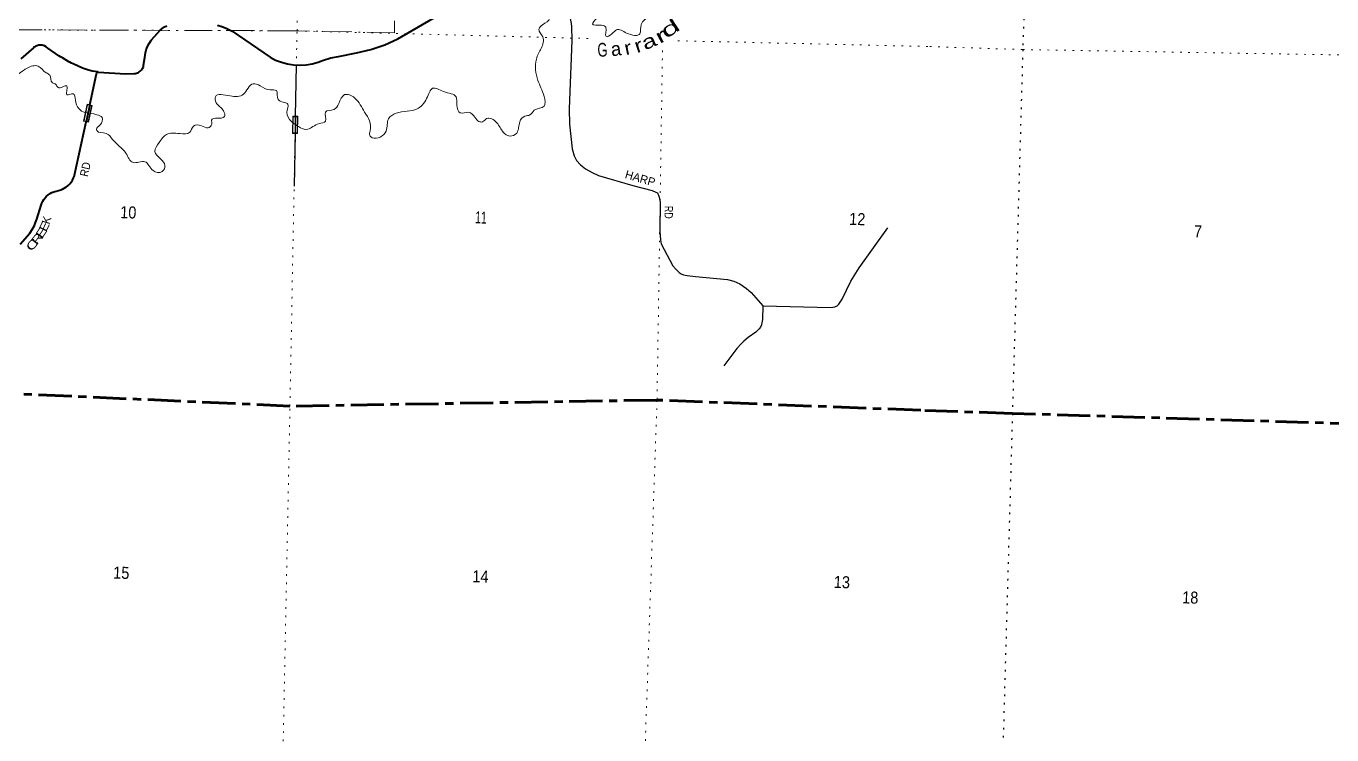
# Model space of a CAD drawing. Header units: feet. Extents: x -757852 to -501257, y -360805 to -170898.
# Drawn here: x -578744 to -559812, y -256559 to -246280 of the extents above; entities that cross this region are included whole.
import ezdxf
from ezdxf.enums import TextEntityAlignment as Align

# ---------------------------------------------------------------- set-up
doc = ezdxf.new("R2010")
doc.units = ezdxf.units.FT
doc.header["$LTSCALE"] = 80
for name, pattern in [('DOT_DASHED', [7.7, 5, -1.2, 0.3, -1.2]), ('DOTTED', [1.5, 0.3, -1.2]), ('LONG_DASH_SHORT_DASH', [9.9, 6, -1.2, 1.5, -1.2])]:
    doc.linetypes.add(name, pattern=pattern)
for name, color, linetype, lineweight in [('11', 7, 'LONG_DASH_SHORT_DASH', 60), ('26', 7, 'Continuous', 40), ('27', 7, 'Continuous', 13), ('29', 7, 'Continuous', 25), ('31', 7, 'Continuous', 13), ('39', 7, 'Continuous', 13), ('41', 7, 'Continuous', 13), ('44', 7, 'DOT_DASHED', 13), ('6', 7, 'DOTTED', 25), ('61', 7, 'Continuous', 13), ('7', 7, 'DOTTED', 13)]:
    doc.layers.add(name, color=color, linetype=linetype, lineweight=lineweight)
doc.layers.add('30', color=7, linetype='Continuous')

msp = doc.modelspace()

# ---------------------------------------------------------------- linework, layer by layer
at = {"layer": '11'}
for points in [[(-565772.33, -251850.76), (-569596.32, -251702.88), (-574918.34, -251790.85), (-580229.9, -251549.26), (-585595.96, -251314), (-590857.51, -251144.39), (-593391.4, -251776.74), (-595890.9, -251579.39), (-597209.49, -251522.57)], [(-542971.3, -252441.22), (-548342.41, -252084.15), (-553589.47, -251828.44), (-559357.91, -252051.67), (-564444.39, -251896.15), (-565772.33, -251850.76)]]:
    msp.add_lwpolyline(points, dxfattribs=at)
at = {"layer": '26'}
msp.add_line((-577820.18, -247421.59), (-577873.09, -247665.92), dxfattribs=at)
for points in [[(-575970.01, -246265.69), (-575905.86, -246283.29), (-575843.89, -246307.49), (-575784.8, -246338.03), (-575757.13, -246355.19), (-575207.05, -246731.91), (-575126.3, -246772.61), (-575041.74, -246804.65), (-574954.29, -246827.67), (-574864.92, -246841.43), (-574774.6, -246845.77), (-574684.32, -246840.65), (-574595.06, -246826.12), (-574507.82, -246802.33), (-574444.9, -246778.84), (-574323.64, -246741.88), (-574217, -246720.43), (-573952.96, -246668.72), (-573744.24, -246621.23), (-573541.63, -246552.19), (-573354.4, -246466.06), (-571530.01, -245401.56)], [(-577711.02, -246944.88), (-577691.88, -246946.08), (-577301.29, -246970.56), (-577175.1, -246967.36), (-577159.81, -246965.78), (-577144.76, -246962.61), (-577130.13, -246957.89), (-577116.08, -246951.66), (-577102.75, -246944), (-577090.3, -246934.99), (-577078.85, -246924.72), (-577068.54, -246913.32), (-577059.48, -246900.9), (-577055.94, -246894.79), (-577044.08, -246869.76), (-577039.71, -246844.79), (-577020.28, -246733.99), (-577014.28, -246669.45), (-577001.62, -246622.38), (-576984.11, -246576.89), (-576961.94, -246533.48), (-576935.36, -246492.62), (-576924.02, -246477.69), (-576800.37, -246337.46), (-576770.67, -246313.17), (-576738.6, -246292.12), (-576704.5, -246274.54)], [(-577711.02, -246944.88), (-577741.88, -246940.31), (-577784.14, -246934.03), (-577855.4, -246915.66), (-577924.36, -246889.94), (-578059.87, -246828.93), (-578084.71, -246817.74), (-578109.87, -246804.86), (-578126.15, -246796.53), (-578217.91, -246741.12), (-578243.02, -246725.95), (-578267.91, -246708.73), (-578427.07, -246598.63), (-578452.14, -246581.28), (-578477.07, -246567.76), (-578480.29, -246566.25), (-578495.42, -246561), (-578511.02, -246557.36), (-578526.92, -246555.38), (-578542.94, -246555.07), (-578558.9, -246556.43), (-578574.63, -246559.46), (-578589.96, -246564.11), (-578604.71, -246570.34), (-578618.74, -246578.07), (-578631.88, -246587.24), (-578638.91, -246593.05), (-578820.85, -246751.98)], [(-577820.18, -247421.59), (-577722.29, -246969.51), (-577711.02, -246944.88)], [(-578827.65, -249441.01), (-578690.41, -249284.86), (-578653.55, -249229.85), (-578622.64, -249171.28), (-578606.1, -249129.99), (-578596.44, -249105.12), (-578588.62, -249079.99), (-578524.96, -248875.41), (-578514.71, -248846.61), (-578501.51, -248819.04), (-578485.5, -248793.01), (-578466.85, -248768.79), (-578445.77, -248746.65), (-578422.5, -248726.83), (-578397.28, -248709.56), (-578370.4, -248695.02), (-578342.14, -248683.37), (-578329.54, -248679.25), (-578256.46, -248658.41), (-578215.37, -248642.04), (-578190.41, -248632.1), (-578165.37, -248615.77), (-578161.85, -248613.48), (-578135.42, -248592.01), (-578111.39, -248567.9), (-578090.01, -248541.4), (-578071.51, -248512.82), (-578056.1, -248482.46), (-578043.96, -248450.65), (-578040.66, -248439.81), (-577873.09, -247665.92)]]:
    msp.add_lwpolyline(points, dxfattribs=at)
at = {"layer": '29'}
for p, q in [((-570831.28, -246490.83), (-570871.08, -247480.35)), ((-574826.86, -246844.45), (-574840.57, -247586.31)), ((-574840.57, -247586.31), (-574845.19, -247836.27)), ((-574845.19, -247836.27), (-574859.31, -248600.34))]:
    msp.add_line(p, q, dxfattribs=at)
for points in [[(-571324.79, -245297), (-571037.3, -245678.61), (-570971.88, -245788.47), (-570946.18, -245846.91), (-570932.16, -245886.07), (-570918.14, -245933.4), (-570890.1, -246022.81), (-570864.4, -246125.08), (-570849.21, -246194.62), (-570841.03, -246242.54), (-570836.36, -246284.03), (-570831.28, -246490.83)], [(-570871.08, -247480.35), (-570865.58, -247702.36), (-570828.2, -248057.67), (-570800.16, -248160.52), (-570762.77, -248230.65), (-570706.7, -248291.43), (-570631.93, -248347.53), (-570538.47, -248403.63), (-570445.01, -248445.71), (-569944.99, -248590.63), (-569664.61, -248665.44), (-569615.93, -248685.59), (-569591.9, -248699.29), (-569585.13, -248711.55), (-569575.94, -248732.29), (-569564.13, -248762.46), (-569552.45, -248833.74), (-569557.13, -249259.18), (-569547.78, -249380.73), (-569536.09, -249438.02), (-569367.86, -249755.92), (-569323.47, -249806.17), (-569274.4, -249854.1), (-569248.7, -249871.64), (-569211.32, -249885.65), (-569157.58, -249897.36), (-569038.42, -249909.02), (-568575.79, -249955.77), (-568484.66, -249976.83), (-568398.21, -250016.55), (-568297.73, -250084.36), (-568229.98, -250142.78), (-568064.73, -250334.93)], [(-568064.73, -250334.93), (-567076.22, -250362.2), (-567019.63, -250352.59), (-566984.59, -250335.06), (-566958.89, -250312.85), (-566914.5, -250241.55), (-566788.33, -249979.75), (-566666.83, -249783.39), (-566251.04, -249203.17)], [(-568064.73, -250334.93), (-568069.36, -250535.2), (-568075.75, -250585.18), (-568082.77, -250611.48), (-568096.78, -250643.62), (-568115.48, -250669.92), (-568135.34, -250691.54), (-568164.55, -250716.67), (-568276.7, -250796.15), (-568337.44, -250846.99), (-568377.17, -250884.98), (-568440.26, -250957.44), (-568627.26, -251204.33)]]:
    msp.add_lwpolyline(points, dxfattribs=at)
at = {"layer": '31'}
for p, q in [((-574803.76, -247586.93), (-574808, -247836.9)), ((-574808, -247836.9), (-574882.98, -247835.63))]:
    msp.add_line(p, q, dxfattribs=at)
msp.add_lwpolyline([(-574882.98, -247835.63), (-574878.74, -247585.66), (-574803.76, -247586.93)], dxfattribs=at)
msp.add_lwpolyline([(-574870.88, -247593.79), (-574811.89, -247594.79), (-574815.85, -247828.77), (-574874.84, -247827.77)], close=True, dxfattribs=at)
at = {"layer": '39'}
for points in [[(-564565.47, -243496.8), (-564368.18, -243406.14), (-564209.2, -243309.18), (-564098.94, -243233.24), (-564085.28, -243072.65), (-563920.34, -242889.33), (-563304.9, -242607.62), (-562952.02, -242559.3), (-562799.25, -242649.25), (-562682.28, -242722.3), (-562689.31, -242766.39), (-562563.9, -242821.53), (-562504.91, -242969.69), (-562584.67, -243030.23), (-562606.41, -243192.65), (-562604.2, -243273.16), (-562654.43, -243272.02), (-562759.59, -243478.81), (-562835.13, -243619.9), (-562704.94, -243819.96), (-562356.51, -244059.16), (-561956.7, -243979.72), (-561889.22, -243928.96), (-561834.87, -243747.16), (-561661.24, -243624.39), (-561399.41, -243602.16), (-561103.53, -243675.24), (-561042.11, -243893.86), (-561066.18, -244070.31), (-561135.96, -244223.59), (-561059.77, -244500.87), (-560914.27, -244735.47), (-560700.19, -244959.55), (-560579.7, -245054.81), (-560457.37, -245067.64), (-560257.37, -245202.9), (-560134.13, -245354.53), (-559982.11, -245567.15), (-559804.94, -245734.09), (-559526.99, -245889.22), (-559280.12, -245906.89), (-559197.13, -245792.11), (-559213.2, -245612.74), (-559366.67, -245285.44), (-559545.49, -245102.38), (-559705.73, -245076.63), (-559831.39, -244943.04), (-559838.7, -244731.69), (-559828.74, -244556.93), (-559862.8, -244373.13), (-559676.87, -244150.07), (-559135.59, -244037.64), (-558718.39, -243900.27), (-558508.05, -243754.19), (-558530.01, -243568.65), (-558465.61, -243475.58), (-558375.64, -243318.73), (-558284.09, -243091.51), (-558050.93, -242913.77), (-557958.8, -243018.44), (-557932.93, -243119.59), (-557911.19, -243136.17), (-558041.93, -243318.25), (-558205.29, -243610.21), (-558290.13, -243986.41), (-558189.83, -244443.24), (-558070.89, -244964.85), (-558092.47, -245030.73), (-558003.86, -245292.2), (-557873.94, -245504.32), (-557643.79, -245728.77), (-557547.24, -245994.44), (-557252.7, -246395.33), (-556881.24, -246504.32), (-556316.46, -246458.17), (-555992.32, -246359.25), (-555434.55, -246152.98), (-555199, -245804.3), (-555185.63, -245567.27), (-555086.88, -245287.93), (-555000.28, -245012.33), (-554806.06, -244867.9), (-554526.21, -244938.6), (-554275.58, -245235.92), (-554034.88, -245796.5), (-553798.92, -246031.14), (-553268.73, -246317.15), (-552934.06, -246437.12), (-552616.24, -246538.15), (-552020.59, -246729.68), (-551797.64, -246788.5), (-551506.03, -246604.04), (-551347.95, -246368.28), (-551322.44, -246127.5), (-551393.26, -245790), (-551542.61, -245637.78)], [(-570840.06, -246065.98), (-570755.86, -245973.63), (-570646.19, -245623.04), (-570610.06, -245435.09), (-570511.33, -245492.51), (-570427.78, -245648.02), (-570363.84, -245724.46), (-570324.01, -245673.42), (-570254.81, -245647.43), (-570236.31, -245825.03), (-570346.27, -245994.57), (-570464, -246155.81), (-570531.42, -246252.26), (-570399.14, -246266.48), (-570337.75, -246296.57), (-570336, -246431.4), (-570252.35, -246393.8), (-570182, -246331.65), (-570036.75, -246380.47), (-569844.01, -246390.56), (-569827.74, -246258.31), (-569718.94, -246124.95), (-569718.52, -245921.79), (-569683.86, -245780.06), (-569474.63, -245714.23), (-569268.78, -245754.9), (-569024.48, -245851.1), (-569040.45, -245657.49), (-569237.88, -245478.28), (-569315.53, -245326.98), (-569168.84, -245140.49), (-568964.97, -244863.28), (-568837.57, -244841.14), (-568622.29, -244964.58), (-568498.08, -245042.92), (-568528.56, -245116.39), (-568549.04, -245254.54), (-568435.32, -245219.9), (-568308.3, -245209.82), (-568211.96, -245279.23), (-568114.73, -245193.78), (-568186.1, -245034.64), (-568201.79, -244895.34), (-568173.41, -244761.46), (-568208.52, -244663.8), (-568122.1, -244602.15), (-567934.33, -244642.26), (-567774.82, -244812.23), (-567608.36, -244889.88), (-567344.57, -244942.44), (-567206.52, -244838.16), (-567049.14, -244758.62), (-566906.82, -244773.16), (-566853.18, -244857.32), (-566733.82, -244961.66), (-566743.74, -245084.05), (-566846.23, -245145.2), (-566883.99, -245321.03), (-566714.75, -245374.63), (-566496.43, -245339.26), (-566290.11, -245428.23), (-566164.27, -245518.68), (-565931.83, -245608.47), (-565753.56, -245694.55), (-565694.52, -245699.11), (-565663.75, -245691.94), (-565620.6, -245677.17)], [(-571274.57, -246603.02), (-571253.21, -246436.73), (-571307.96, -246324.37), (-571255.63, -246259.64), (-571156.2, -246168.22), (-571203.68, -246080.23), (-571322.98, -245973.89), (-571348.81, -245900.66), (-571250.47, -245843.4), (-571215.32, -245749.97), (-571123.42, -245768.95), (-571017.58, -245919.13), (-570962.15, -246073.75), (-570937.74, -246086.16), (-570839.43, -246065.29)], [(-574881.87, -247677.95), (-574660.19, -247775.83), (-574496.66, -247692.47), (-574403.1, -247659.2), (-574402.91, -247526.45), (-574281.03, -247488.04), (-574209.98, -247403.78), (-574127.41, -247273.61), (-573982.09, -247320.43), (-573835.85, -247528.2), (-573763.33, -247651.18), (-573755.93, -247798.25), (-573760.11, -247866.52), (-573724.9, -247897.8), (-573524.77, -247801.51), (-573488.95, -247623.6), (-573377.79, -247542.62), (-573076.21, -247481.7), (-572936.56, -247327.18), (-572849.47, -247181.07), (-572692.1, -247228.26), (-572509.56, -247306.42), (-572497.12, -247421.47), (-572448.59, -247539.67), (-572327.6, -247529.4), (-572237.42, -247602.64), (-572178.99, -247662.82), (-572128.9, -247668.42), (-572069.1, -247622.02), (-571920.15, -247681.02), (-571825.98, -247818.76), (-571731.2, -247874.04), (-571631.29, -247830.92), (-571585.88, -247667.4), (-571512.88, -247585.21), (-571439.92, -247567.39), (-571377.48, -247500.97), (-571234.87, -247443.1), (-571234.3, -247298.28), (-571323.46, -247066.15), (-571345.85, -246757.68), (-571274.57, -246603.02)], [(-579815.75, -247054.36), (-579712.81, -246979.15), (-579527.24, -246898.49), (-579349.84, -246948.33), (-579080.15, -247005.09), (-578925.33, -247005.94), (-578730.58, -246889.37), (-578570.78, -246860.2), (-578453.17, -246956.43), (-578401.96, -246990.23), (-578363.28, -247102.08), (-578311.74, -247125.83), (-578281, -247171.05), (-578151.53, -247146.97), (-578153.66, -247277.65), (-578062.62, -247260.4), (-578029.39, -247353.98), (-577888.22, -247531.42), (-577887.89, -247531.48)], [(-577887.89, -247531.48), (-577718.34, -247564.93), (-577643.21, -247605.51), (-577670.76, -247713.27), (-577725.04, -247775.93), (-577719.58, -247794.21), (-577582.11, -247834.74), (-577492.43, -247924.06), (-577297.65, -248123.3), (-577193.31, -248257.34), (-577022.03, -248246.64), (-576903.43, -248375.09), (-576771.09, -248387.3), (-576730.11, -248300.08), (-576791.53, -248207.62), (-576876.49, -248096.33), (-576816.15, -247969.48), (-576709.8, -247850.12), (-576516.36, -247838.11), (-576368.87, -247816.6), (-576315.84, -247729.76), (-576203.08, -247725.26), (-576105.46, -247754.48), (-576051.57, -247703.88), (-576055.62, -247641.39), (-575869.06, -247592.95), (-575882.46, -247508.04), (-575987.31, -247390.08), (-575998.63, -247303.23), (-575787.11, -247291.78), (-575593.28, -247267.71), (-575451.69, -247115.26), (-575350.12, -247146.62), (-575207.2, -247205.43), (-575114.97, -247214.37), (-575088.98, -247345.94), (-574950.33, -247412.66), (-574964.07, -247528.9), (-574897.9, -247661.74), (-574881.87, -247677.95)]]:
    msp.add_spline(points, degree=3, dxfattribs=at)
at = {"layer": '44'}
msp.add_lwpolyline([(-569332.17, -236837.21), (-569380.56, -238479.99), (-573318.63, -238306.43), (-573395.86, -241005.18), (-572051.39, -241052), (-572029.94, -239669.2), (-569413.51, -239743.12), (-569456.06, -241105.21), (-569490.09, -243823), (-573344.81, -243742.13), (-573404.37, -246376.94), (-574814.21, -246347.61), (-580042.1, -246329.1)], dxfattribs=at)
at = {"layer": '6'}
msp.add_lwpolyline([(-564183.73, -243293.12), (-564293.65, -246619.89), (-564444.39, -251896.15), (-564591.08, -257081.99), (-564755.93, -262359.94), (-564861.63, -267689.52), (-564864.76, -267890.24)], dxfattribs=at)
at = {"layer": '61'}
for p, q in [((-577911.06, -247657.61), (-577857.57, -247413.4)), ((-577857.57, -247413.4), (-577784.31, -247429.44))]:
    msp.add_line(p, q, dxfattribs=at)
msp.add_lwpolyline([(-577784.31, -247429.44), (-577837.79, -247673.65), (-577911.06, -247657.61)], dxfattribs=at)
msp.add_lwpolyline([(-577851.46, -247422.92), (-577793.83, -247435.54), (-577843.89, -247664.12), (-577901.53, -247651.5)], close=True, dxfattribs=at)
at = {"layer": '7'}
msp.add_line((-569293.46, -246492.47), (-565641.7, -246576.04), dxfattribs=at)
for points in [[(-574839.26, -247585.45), (-574816.01, -246348.74), (-574749.87, -240969.87), (-574578.65, -235638.55), (-574349.36, -230417.6), (-574130.95, -225119.96), (-573953.19, -221877.77)], [(-595817.17, -245707.92), (-590693.19, -245903.38), (-585496.14, -246014.64), (-580042.1, -246329.1), (-574816.01, -246348.74), (-570537.44, -246460.66)], [(-569517.5, -246631.67), (-569596.32, -251702.88), (-569776.02, -256945.5), (-570031.84, -262066.88), (-570076.35, -263594.54)], [(-565641.7, -246576.04), (-564293.65, -246619.89), (-559062.93, -246708.29), (-553598.6, -246777.85), (-552761.59, -246790.26)], [(-575186.69, -263742.85), (-575089.94, -261949.93), (-575019.88, -256891.02), (-574918.34, -251790.85), (-574844.03, -247838.87)]]:
    msp.add_lwpolyline(points, dxfattribs=at)

# ---------------------------------------------------------------- texts
at = {"layer": '27'}
for s, rotation, width, p in [('RD', 77.782, 0.9, (-577827.31, -248369.14)), ('E', 64.199, 1.25, (-578425.35, -249211.62)), ('R', 51.431, 1.45, (-578536.89, -249399.86)), ('E', 56.074, 1.45, (-578473.44, -249307.09)), ('C', 47.906, 1.6, (-578609.75, -249488.37))]:
    msp.add_text(s, height=120, rotation=rotation, dxfattribs=dict(at, width=width)).set_placement(p, align=Align.CENTER)
msp.add_text('K', height=120, rotation=72.714, dxfattribs=at).set_placement((-578390.55, -249110.41), align=Align.CENTER)
at = {"layer": '30'}
msp.add_text('HARP', height=120, rotation=343.837, dxfattribs=at).set_placement((-570071.07, -248482.28))
at = {"layer": '30', "width": 0.8}
msp.add_text('RD', height=120, rotation=269.37, dxfattribs=at).set_placement((-569485.37, -248886.28))
at = {"layer": '41'}
for s, rotation, width, p in [('d', 33.481, 1.8, (-569353.36, -246395.99)), ('a', 23.14, 1.4, (-569674.69, -246591.48)), ('r', 28.353, 1.6, (-569495.4, -246507.38)), ('G', 2.15, 0.7, (-570383.67, -246722.95)), ('r', 12.502, 1.15, (-569998.57, -246690.34)), ('r', 17.629, 1.25, (-569836.76, -246654.87))]:
    msp.add_text(s, height=200, rotation=rotation, dxfattribs=dict(at, width=width)).set_placement(p, align=Align.CENTER)
msp.add_text('a', height=200, rotation=7.372, dxfattribs=at).set_placement((-570179.21, -246708.74), align=Align.CENTER)
at = {"layer": '7'}
for s, rotation, width, p in [('10', 358.197, 0.9, (-577381.81, -249064.08)), ('11', 358.197, 0.65, (-572235.92, -249139.53)), ('12', 358.197, 0.9, (-566812.81, -249161.35)), ('7', 358.701, 0.9, (-561813.39, -249342.57)), ('15', 358.197, 0.9, (-577483.35, -254290.98)), ('14', 358.197, 0.9, (-572276.42, -254344.21)), ('13', 358.197, 0.9, (-567035.41, -254427.37)), ('18', 358.701, 0.9, (-561984.59, -254651.4))]:
    msp.add_text(s, height=175, rotation=rotation, dxfattribs=dict(at, width=width)).set_placement(p)

doc.saveas('drawing.dxf')
